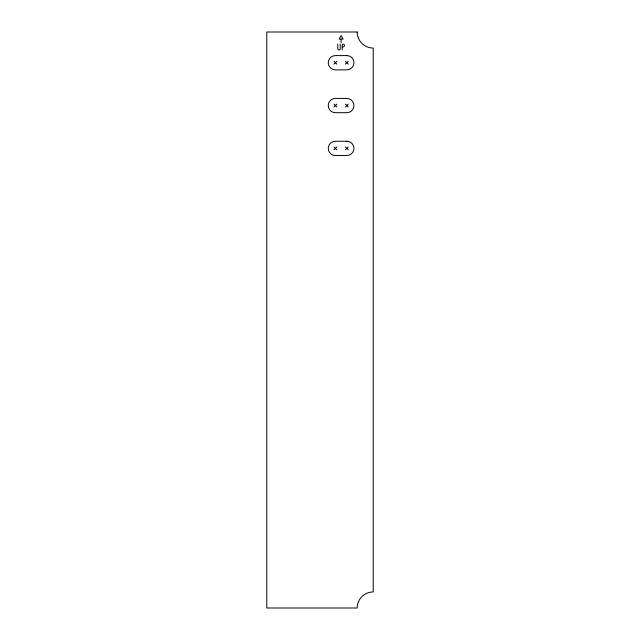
<?xml version="1.0" encoding="UTF-8"?>
<svg xmlns="http://www.w3.org/2000/svg" width="640" height="640" viewBox="0 0 640 640"><rect width="100%" height="100%" fill="white"/><g stroke="black" fill="none" stroke-linecap="round" stroke-linejoin="round"><path stroke-width="0.96" d="M333.968 64.16L336.824 61.304M345.392 64.16L348.248 61.304M333.968 106.992L336.824 104.136M345.392 106.992L348.248 104.136M333.968 149.816L336.824 146.968M345.392 149.816L348.248 146.968M340.968 39.072L339.088 39.072L341.112 35.568L343.128 39.072L341.112 39.072L341.112 42.704M342.352 46.888L343.088 46.888A1.376 1.376 0 0 0 344.464 45.512A1.376 1.376 0 0 0 343.088 44.136L342.232 44.632L342.208 49.848M345.392 61.304L348.248 64.16M333.968 61.304L336.824 64.16M345.392 104.136L348.248 106.992M333.968 104.136L336.824 106.992M345.392 146.968L348.248 149.816M333.968 146.968L336.824 149.816M340.224 44.136L340.224 48.672A1.232 1.232 0 0 1 338.992 49.912A1.232 1.232 0 0 1 337.752 48.672L337.752 44.136M357.168 32L266.768 32L266.768 608L357.168 608A16.064 16.064 0 0 1 373.232 591.936L373.232 48.064A16.064 16.064 0 0 1 357.168 32M346.816 55.592L335.4 55.592A7.136 7.136 0 0 0 328.256 62.728A7.136 7.136 0 0 0 335.4 69.872L346.816 69.872A7.136 7.136 0 0 0 353.96 62.728A7.136 7.136 0 0 0 346.816 55.592M346.816 98.424L335.4 98.424A7.136 7.136 0 0 0 328.256 105.56A7.136 7.136 0 0 0 335.4 112.696L346.816 112.696A7.136 7.136 0 0 0 353.96 105.56A7.136 7.136 0 0 0 346.816 98.424M346.816 141.256L335.4 141.256A7.136 7.136 0 0 0 328.256 148.392A7.136 7.136 0 0 0 335.4 155.528L346.816 155.528A7.136 7.136 0 0 0 353.96 148.392A7.136 7.136 0 0 0 346.816 141.256"/></g></svg>
